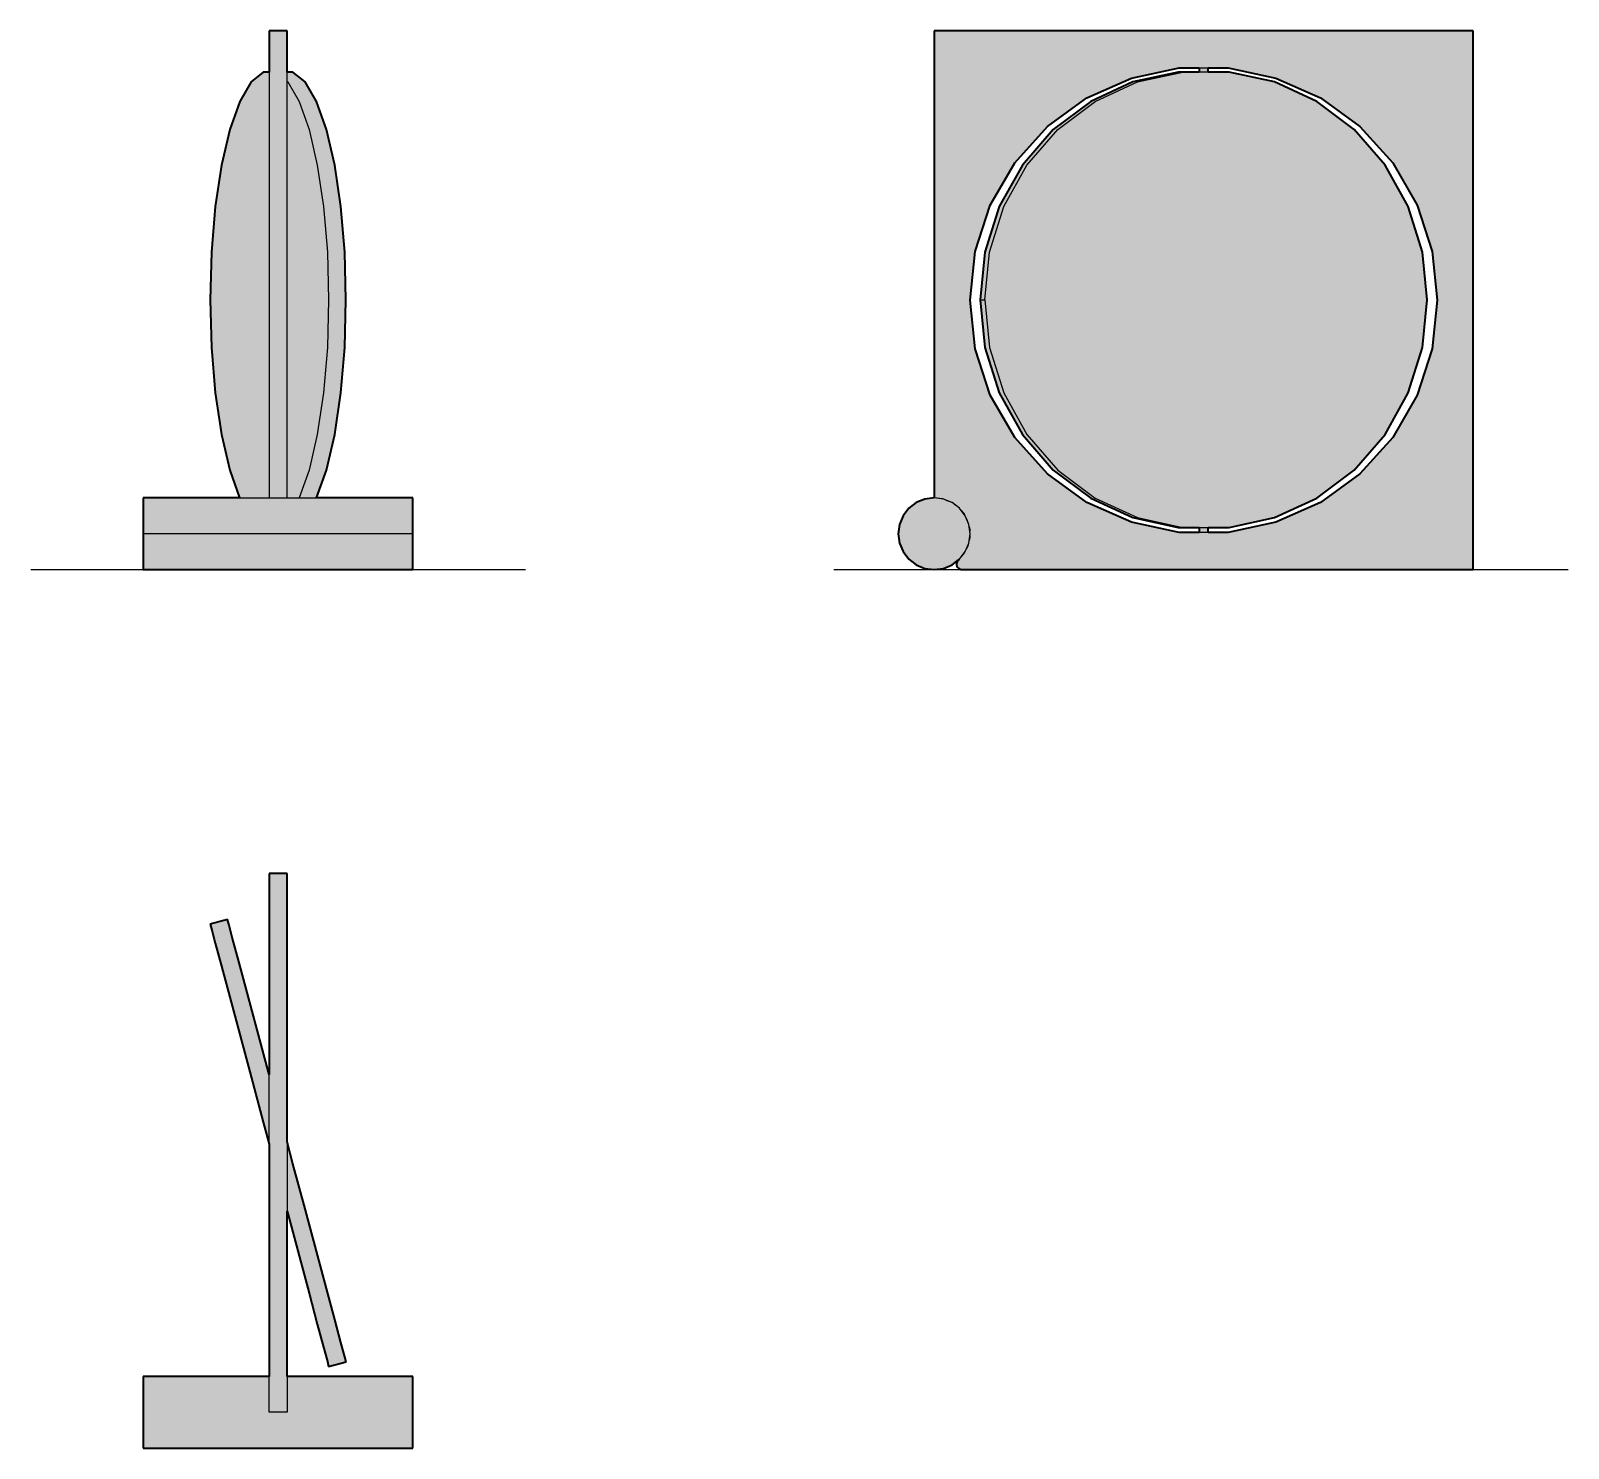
# Model space of a CAD drawing. Header units: millimetres. Extents: x 0 to 1711, y -978 to 600.
import ezdxf

# ---------------------------------------------------------------- set-up
doc = ezdxf.new("R2010")
doc.units = ezdxf.units.MM
doc.layers.add('Blocks', color=7, linetype='Continuous')
doc.layers.add('Blocks$Fill', color=7, linetype='Continuous', true_color=0xffffff)
for name, color, linetype, lineweight, true_color in [('Blocks$Inner', 7, 'Continuous', 25, 0x007f00), ('Blocks$Outline', 7, 'Continuous', 35, 0xff3f3f), ('Groud', 7, 'Continuous', 25, 0x243775)]:
    doc.layers.add(name, color=color, linetype=linetype, lineweight=lineweight, true_color=true_color)

# ---------------------------------------------------------------- blocks, each defined once
blk = doc.blocks.new('Moonsetter Floor Lamp Top')
at = {"layer": 'Blocks$Fill'}
blk.add_hatch(color=256, dxfattribs=at).paths.add_polyline_path([(160, 640), (140, 640), (140, 416), (106.3, 541.9), (99.4, 567.6), (95.1, 583.5), (93.7, 588.9), (74.3, 583.7), (107.3, 460.6), (119.9, 413.5), (140, 338.7), (140, 80), (0, 80), (0, 78.6), (0, 74.6), (0, 0), (300, 0), (300, 1.4), (300, 80), (160, 80), (160, 264), (160.7, 261.3), (173.3, 214.3), (193.7, 138.1), (200.6, 112.4), (204.9, 96.5), (206.3, 91.1), (225.7, 96.3), (224.2, 101.7), (220, 117.6), (180.1, 266.5), (166.6, 316.8), (160, 341.3)], flags=0)
at = {"layer": 'Blocks$Inner'}
for points in [[(140, 416), (140, 640), (160, 640), (160, 40), (140, 40), (140, 338.7), (140, 416), (139.3, 418.7), (126.7, 465.7), (115.5, 507.4), (106.3, 541.9), (99.4, 567.6), (95.1, 583.5), (93.7, 588.9), (74.3, 583.7), (75.8, 578.3), (80, 562.4), (86.9, 536.7), (96.2, 502.2), (107.3, 460.6), (119.9, 413.5), (133.4, 363.2), (140, 338.7)], [(160, 264), (160.7, 261.3), (173.3, 214.3), (184.5, 172.6), (193.7, 138.1), (200.6, 112.4), (204.9, 96.5), (206.3, 91.1), (225.7, 96.3), (224.2, 101.7), (220, 117.6), (213.1, 143.3), (203.8, 177.8), (192.7, 219.4), (180.1, 266.5), (166.6, 316.8), (160, 341.3)], [(160, 80), (300, 80), (300, 78.6), (300, 74.6), (300, 68.3), (300, 60), (300, 50.4), (300, 40), (300, 29.6), (300, 20), (300, 11.7), (300, 5.4), (300, 1.4), (300, 0), (0, 0), (0, 1.4), (0, 5.4), (0, 11.7), (0, 20), (0, 29.6), (0, 40), (0, 50.4), (0, 60), (0, 68.3), (0, 74.6), (0, 78.6), (0, 80), (140, 80)]]:
    blk.add_lwpolyline(points, dxfattribs=at)
at = {"layer": 'Blocks$Outline'}
for points in [[(160, 640), (140, 640)], [(140, 640), (140, 416)], [(160, 341.3), (160, 640)], [(93.7, 588.9), (74.3, 583.7)], [(74.3, 583.7), (75.8, 578.3), (80, 562.4), (86.9, 536.7), (96.2, 502.2), (107.3, 460.6)], [(95.1, 583.5), (93.7, 588.9)], [(99.4, 567.6), (95.1, 583.5)], [(106.3, 541.9), (99.4, 567.6)], [(140, 416), (139.3, 418.7), (126.7, 465.7), (115.5, 507.4), (106.3, 541.9)], [(107.3, 460.6), (119.9, 413.5)], [(119.9, 413.5), (133.4, 363.2), (140, 338.7)], [(140, 338.7), (140, 80)], [(166.6, 316.8), (160, 341.3)], [(180.1, 266.5), (166.6, 316.8)], [(160, 80), (160, 264)], [(160, 264), (160.7, 261.3)], [(160.7, 261.3), (173.3, 214.3)], [(220, 117.6), (213.1, 143.3), (203.8, 177.8), (192.7, 219.4), (180.1, 266.5)], [(173.3, 214.3), (184.5, 172.6), (193.7, 138.1)], [(193.7, 138.1), (200.6, 112.4)], [(200.6, 112.4), (204.9, 96.5)], [(224.2, 101.7), (220, 117.6)], [(204.9, 96.5), (206.3, 91.1)], [(206.3, 91.1), (225.7, 96.3)], [(225.7, 96.3), (224.2, 101.7)], [(140, 80), (0, 80)], [(0, 80), (0, 78.6)], [(0, 78.6), (0, 74.6)], [(0, 74.6), (0, 68.3), (0, 60), (0, 50.4), (0, 40), (0, 29.6), (0, 20), (0, 11.7), (0, 5.4), (0, 1.4), (0, 0)], [(300, 80), (160, 80)], [(300, 1.4), (300, 5.4), (300, 11.7), (300, 20), (300, 29.6), (300, 40), (300, 50.4), (300, 60), (300, 68.3), (300, 74.6), (300, 78.6), (300, 80)], [(0, 0), (300, 0)], [(300, 0), (300, 1.4)]]:
    blk.add_lwpolyline(points, dxfattribs=at)
blk = doc.blocks.new('Moonsetter Floor Lamp Side')
at = {"layer": 'Blocks$Fill'}
h = blk.add_hatch(color=256, dxfattribs=at)
h.paths.add_polyline_path([(711.8, 600), (111.8, 600), (111.8, 80), (101.5, 78.6), (91.8, 74.6), (83.5, 68.3), (77.2, 60), (73.2, 50.4), (71.8, 40), (73.2, 29.6), (77.2, 20), (83.5, 11.7), (91.8, 5.4), (101.5, 1.4), (111.8, 0), (122.2, 1.4), (131.8, 5.4), (139.4, 11.2), (138.8, 10.4), (137.8, 9.3), (137.2, 8.1), (136.8, 6.7), (136.8, 5.2), (137.2, 3.8), (137.9, 2.6), (138.8, 1.5), (140, 0.7), (141.4, 0.2), (142.8, 0), (711.8, 0)], flags=0)
h.paths.add_polyline_path([(416.8, 41.4), (416.8, 46.8), (440.1, 46.8), (490.5, 57.9), (537.6, 79.6), (579.2, 110.9), (613.7, 150.6), (639.4, 196.7), (655.3, 247.4), (660.7, 300.4), (655.3, 353.5), (639.4, 404.2), (613.7, 450.3), (579.2, 489.9), (537.6, 521.3), (490.5, 543), (440.1, 554), (416.8, 554), (416.8, 558.6), (439, 558.6), (492.2, 547.3), (541.8, 525.2), (585.8, 493.2), (622.2, 452.8), (649.3, 405.8), (666.1, 354.1), (671.8, 300), (666.1, 245.9), (649.3, 194.2), (622.2, 147.2), (585.8, 106.8), (541.8, 74.8), (492.2, 52.7), (439, 41.4)], flags=0)
h.paths.add_polyline_path([(383.5, 46.8), (406.8, 46.8), (406.8, 41.4), (384.6, 41.4), (331.5, 52.7), (281.8, 74.8), (237.8, 106.8), (201.5, 147.2), (174.3, 194.2), (157.5, 245.9), (151.8, 300), (157.5, 354.1), (174.3, 405.8), (201.5, 452.8), (237.8, 493.2), (281.8, 525.2), (331.5, 547.3), (384.6, 558.6), (406.8, 558.6), (406.8, 554), (383.5, 554), (333.1, 543), (286.1, 521.3), (244.4, 489.9), (210, 450.3), (184.2, 404.2), (168.3, 353.5), (162.9, 300.4), (168.3, 247.4), (184.2, 196.7), (210, 150.6), (244.4, 110.9), (286.1, 79.6), (333.1, 57.9)], flags=0)
at = {"layer": 'Blocks$Inner'}
for points in [[(121.8, 78.7), (121.3, 78.9), (111.8, 80), (101.5, 78.6), (91.8, 74.6), (83.5, 68.3), (77.2, 60), (73.2, 50.4), (71.8, 40), (73.2, 29.6), (77.2, 20), (83.5, 11.7), (91.8, 5.4), (101.5, 1.4), (111.8, 0), (122.2, 1.4), (131.8, 5.4), (140.1, 11.7), (146.5, 20), (150.4, 29.6), (151.8, 40), (150.4, 50.4), (146.5, 60), (140.1, 68.3), (131.8, 74.6), (122.2, 78.6), (111.8, 80), (111.8, 600), (711.8, 600), (711.8, 0), (142.8, 0), (141.4, 0.2), (140, 0.7), (138.8, 1.5), (137.9, 2.6), (137.2, 3.8), (136.8, 5.2), (136.8, 6.7), (137.2, 8.1), (137.8, 9.3), (138.8, 10.4), (139.4, 11.2)], [(168.1, 300.4), (173.5, 353.5), (189.4, 404.2), (215.1, 450.3), (249.6, 489.9), (291.2, 521.3), (338.3, 543), (388.7, 554)], [(162.9, 300.4), (168.1, 300.4), (173.5, 247.4), (189.4, 196.7), (215.1, 150.6), (249.6, 110.9), (291.2, 79.6), (338.3, 57.9), (388.7, 46.8)], [(124.9, 77.5), (130.3, 75.5), (131.1, 75)], [(134.3, 72.7), (138.2, 70.1), (139.1, 69)], [(141.9, 65.9), (144.6, 62.9), (145.5, 61.3)], [(149.7, 52.2), (149.1, 54.4), (147.5, 57.5)], [(150.8, 48), (151.5, 45.2), (151.5, 42.3)], [(151.5, 38), (151.6, 35.6), (150.8, 32.3)], [(145.7, 19), (145, 17.7), (142, 14.2)], [(149.8, 28.1), (149.4, 26.2), (147.6, 22.8)]]:
    blk.add_lwpolyline(points, dxfattribs=at)
for points in [[(541.8, 74.8), (492.2, 52.7), (439, 41.4), (384.6, 41.4), (331.5, 52.7), (281.8, 74.8), (237.8, 106.8), (201.5, 147.2), (174.3, 194.2), (157.5, 245.9), (151.8, 300), (157.5, 354.1), (174.3, 405.8), (201.5, 452.8), (237.8, 493.2), (281.8, 525.2), (331.5, 547.3), (384.6, 558.6), (439, 558.6), (492.2, 547.3), (541.8, 525.2), (585.8, 493.2), (622.2, 452.8), (649.3, 405.8), (666.1, 354.1), (671.8, 300), (666.1, 245.9), (649.3, 194.2), (622.2, 147.2), (585.8, 106.8)], [(383.5, 46.8), (388.7, 46.8), (416.8, 46.8), (440.1, 46.8), (490.5, 57.9), (537.6, 79.6), (579.2, 110.9), (613.7, 150.6), (639.4, 196.7), (655.3, 247.4), (660.7, 300.4), (655.3, 353.5), (639.4, 404.2), (613.7, 450.3), (579.2, 489.9), (537.6, 521.3), (490.5, 543), (440.1, 554), (388.7, 554), (383.5, 554), (333.1, 543), (286.1, 521.3), (244.4, 489.9), (210, 450.3), (184.2, 404.2), (168.3, 353.5), (162.9, 300.4), (168.3, 247.4), (184.2, 196.7), (210, 150.6), (244.4, 110.9), (286.1, 79.6), (333.1, 57.9)]]:
    blk.add_lwpolyline(points, close=True, dxfattribs=at)
for points in [[(406.8, 558.6), (406.8, 554)], [(416.8, 558.6), (416.8, 554)], [(406.8, 46.8), (406.8, 41.4)], [(416.8, 46.8), (416.8, 41.4)]]:
    blk.add_open_spline(points, degree=1, dxfattribs=at)
at = {"layer": 'Blocks$Outline'}
for points in [[(711.8, 600), (111.8, 600)], [(111.8, 600), (111.8, 80)], [(711.8, 0), (711.8, 600)], [(331.5, 547.3), (384.6, 558.6)], [(383.5, 554), (333.1, 543)], [(406.8, 554), (388.7, 554), (383.5, 554)], [(384.6, 558.6), (406.8, 558.6)], [(406.8, 558.6), (406.8, 554)], [(416.8, 554), (416.8, 558.6)], [(416.8, 558.6), (439, 558.6), (492.2, 547.3), (541.8, 525.2), (585.8, 493.2), (622.2, 452.8), (649.3, 405.8)], [(440.1, 554), (416.8, 554)], [(490.5, 543), (440.1, 554)], [(281.8, 525.2), (331.5, 547.3)], [(333.1, 543), (286.1, 521.3)], [(537.6, 521.3), (490.5, 543)], [(151.8, 300), (157.5, 354.1), (174.3, 405.8), (201.5, 452.8), (237.8, 493.2), (281.8, 525.2)], [(286.1, 521.3), (244.4, 489.9)], [(579.2, 489.9), (537.6, 521.3)], [(244.4, 489.9), (210, 450.3)], [(613.7, 450.3), (579.2, 489.9)], [(210, 450.3), (184.2, 404.2)], [(639.4, 404.2), (613.7, 450.3)], [(184.2, 404.2), (168.3, 353.5)], [(655.3, 353.5), (639.4, 404.2)], [(649.3, 405.8), (666.1, 354.1)], [(168.3, 353.5), (162.9, 300.4)], [(660.7, 300.4), (655.3, 353.5)], [(666.1, 354.1), (671.8, 300)], [(174.3, 194.2), (157.5, 245.9), (151.8, 300)], [(162.9, 300.4), (168.3, 247.4)], [(671.8, 300), (666.1, 245.9), (649.3, 194.2), (622.2, 147.2), (585.8, 106.8)], [(655.3, 247.4), (660.7, 300.4)], [(168.3, 247.4), (184.2, 196.7)], [(639.4, 196.7), (655.3, 247.4)], [(201.5, 147.2), (174.3, 194.2)], [(184.2, 196.7), (210, 150.6)], [(613.7, 150.6), (639.4, 196.7)], [(237.8, 106.8), (201.5, 147.2)], [(210, 150.6), (244.4, 110.9)], [(579.2, 110.9), (613.7, 150.6)], [(406.8, 41.4), (384.6, 41.4), (331.5, 52.7), (281.8, 74.8), (237.8, 106.8)], [(244.4, 110.9), (286.1, 79.6)], [(537.6, 79.6), (579.2, 110.9)], [(585.8, 106.8), (541.8, 74.8)], [(91.8, 74.6), (83.5, 68.3)], [(101.5, 78.6), (91.8, 74.6)], [(111.8, 80), (101.5, 78.6)], [(286.1, 79.6), (333.1, 57.9)], [(541.8, 74.8), (492.2, 52.7), (439, 41.4), (416.8, 41.4)], [(490.5, 57.9), (537.6, 79.6)], [(77.2, 60), (73.2, 50.4)], [(83.5, 68.3), (77.2, 60)], [(333.1, 57.9), (383.5, 46.8)], [(440.1, 46.8), (490.5, 57.9)], [(73.2, 50.4), (71.8, 40)], [(71.8, 40), (73.2, 29.6)], [(383.5, 46.8), (388.7, 46.8), (406.8, 46.8)], [(406.8, 46.8), (406.8, 41.4)], [(416.8, 41.4), (416.8, 46.8)], [(416.8, 46.8), (440.1, 46.8)], [(73.2, 29.6), (77.2, 20)], [(77.2, 20), (83.5, 11.7)], [(83.5, 11.7), (91.8, 5.4)], [(91.8, 5.4), (101.5, 1.4)], [(101.5, 1.4), (111.8, 0)], [(111.8, 0), (122.2, 1.4)], [(122.2, 1.4), (131.8, 5.4)], [(131.8, 5.4), (139.4, 11.2)], [(138.8, 10.4), (137.8, 9.3), (137.2, 8.1), (136.8, 6.7), (136.8, 5.2), (137.2, 3.8)], [(137.2, 3.8), (137.9, 2.6)], [(137.9, 2.6), (138.8, 1.5)], [(139.4, 11.2), (138.8, 10.4)], [(138.8, 1.5), (140, 0.7), (141.4, 0.2), (142.8, 0)], [(142.8, 0), (711.8, 0)]]:
    blk.add_lwpolyline(points, dxfattribs=at)
blk = doc.blocks.new('Moonsetter Floor Lamp Front')
at = {"layer": 'Blocks$Fill'}
blk.add_hatch(color=256, dxfattribs=at).paths.add_polyline_path([(285.3, 600), (265.3, 600), (265.3, 554), (258.7, 554), (245.2, 543), (232.6, 521.3), (221.5, 489.9), (212.2, 450.3), (205.3, 404.2), (201.1, 353.5), (199.6, 300.4), (201.1, 247.4), (205.3, 196.7), (212.2, 150.6), (221.5, 110.9), (232.5, 80), (125.3, 80), (125.3, 11.7), (125.3, 5.4), (125.3, 0), (425.3, 0), (425.3, 80), (318.1, 80), (329.1, 110.9), (338.3, 150.6), (345.2, 196.7), (349.5, 247.4), (350.9, 300.4), (349.5, 353.5), (345.2, 404.2), (338.3, 450.3), (329.1, 489.9), (317.9, 521.3), (305.3, 543), (291.8, 554), (285.3, 554)], flags=0)
at = {"layer": 'Blocks$Inner'}
for points in [[(285.3, 80), (285.3, 600), (265.3, 600), (265.3, 80)], [(232.5, 80), (221.5, 110.9), (212.2, 150.6), (205.3, 196.7), (201.1, 247.4), (199.6, 300.4), (201.1, 353.5), (205.3, 404.2), (212.2, 450.3), (221.5, 489.9), (232.6, 521.3), (245.2, 543), (258.7, 554), (265.3, 554)], [(318.1, 80), (329.1, 110.9), (338.3, 150.6), (345.2, 196.7), (349.5, 247.4), (350.9, 300.4), (349.5, 353.5), (345.2, 404.2), (338.3, 450.3), (329.1, 489.9), (317.9, 521.3), (305.3, 543), (291.8, 554), (285.3, 554)], [(285.3, 543.6), (286, 543), (298.6, 521.3), (309.8, 489.9), (319, 450.3), (325.9, 404.2), (330.2, 353.5), (331.6, 300.4), (330.2, 247.4), (325.9, 196.7), (319, 150.6), (309.8, 110.9), (298.8, 80)]]:
    blk.add_lwpolyline(points, dxfattribs=at)
blk.add_lwpolyline([(125.3, 80), (425.3, 80), (425.3, 78.6), (425.3, 74.6), (425.3, 68.3), (425.3, 60), (425.3, 50.4), (425.3, 40), (425.3, 29.6), (425.3, 20), (425.3, 11.7), (425.3, 5.4), (425.3, 1.4), (425.3, 0), (125.3, 0), (125.3, 1.4), (125.3, 5.4), (125.3, 11.7), (125.3, 20), (125.3, 29.6), (125.3, 40), (125.3, 50.4), (125.3, 60), (125.3, 68.3), (125.3, 74.6), (125.3, 78.6)], close=True, dxfattribs=at)
blk.add_open_spline([(425.3, 40), (125.3, 40)], degree=1, dxfattribs=at)
at = {"layer": 'Blocks$Outline'}
for points in [[(285.3, 600), (265.3, 600)], [(265.3, 600), (265.3, 554)], [(285.3, 554), (285.3, 600)], [(258.7, 554), (245.2, 543)], [(265.3, 554), (258.7, 554)], [(291.8, 554), (285.3, 554)], [(305.3, 543), (291.8, 554)], [(245.2, 543), (232.6, 521.3)], [(317.9, 521.3), (305.3, 543)], [(232.6, 521.3), (221.5, 489.9)], [(329.1, 489.9), (317.9, 521.3)], [(221.5, 489.9), (212.2, 450.3)], [(338.3, 450.3), (329.1, 489.9)], [(212.2, 450.3), (205.3, 404.2)], [(345.2, 404.2), (338.3, 450.3)], [(205.3, 404.2), (201.1, 353.5)], [(349.5, 353.5), (345.2, 404.2)], [(201.1, 353.5), (199.6, 300.4)], [(350.9, 300.4), (349.5, 353.5)], [(199.6, 300.4), (201.1, 247.4)], [(349.5, 247.4), (350.9, 300.4)], [(201.1, 247.4), (205.3, 196.7)], [(345.2, 196.7), (349.5, 247.4)], [(205.3, 196.7), (212.2, 150.6)], [(338.3, 150.6), (345.2, 196.7)], [(212.2, 150.6), (221.5, 110.9)], [(329.1, 110.9), (338.3, 150.6)], [(221.5, 110.9), (232.5, 80)], [(318.1, 80), (329.1, 110.9)], [(232.5, 80), (125.3, 80)], [(125.3, 80), (125.3, 78.6), (125.3, 74.6), (125.3, 68.3), (125.3, 60), (125.3, 50.4), (125.3, 40), (125.3, 29.6), (125.3, 20), (125.3, 11.7)], [(425.3, 80), (318.1, 80)], [(425.3, 0), (425.3, 1.4), (425.3, 5.4), (425.3, 11.7), (425.3, 20), (425.3, 29.6), (425.3, 40), (425.3, 50.4), (425.3, 60), (425.3, 68.3), (425.3, 74.6), (425.3, 78.6), (425.3, 80)], [(125.3, 11.7), (125.3, 5.4)], [(125.3, 5.4), (125.3, 1.4), (125.3, 0)], [(125.3, 0), (425.3, 0)]]:
    blk.add_lwpolyline(points, dxfattribs=at)

msp = doc.modelspace()

# ---------------------------------------------------------------- linework, layer by layer
at = {"layer": 'Groud'}
for points in [[(0, 0), (550.6, 0)], [(893.8, 0), (1711.4, 0)]]:
    msp.add_lwpolyline(points, dxfattribs=at)

# ---------------------------------------------------------------- block references
at = {"layer": 'Blocks'}
for name, p in [('Moonsetter Floor Lamp Front', (0, 0)), ('Moonsetter Floor Lamp Side', (893.8, 0)), ('Moonsetter Floor Lamp Top', (125.3, -978.3))]:
    msp.add_blockref(name, p, dxfattribs=at)

doc.saveas('drawing.dxf')
